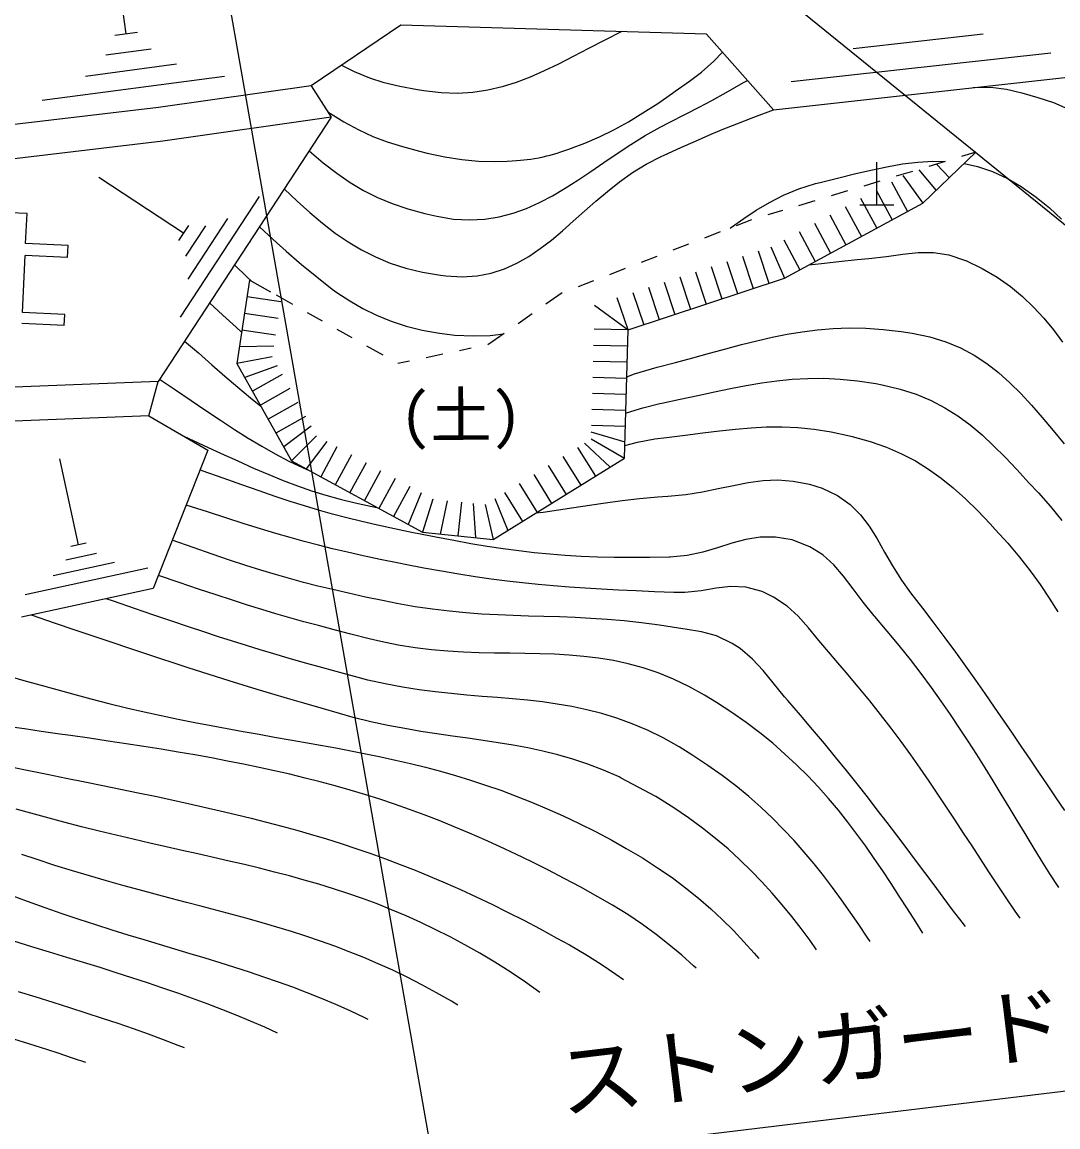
# Model space of a CAD drawing. Units: millimetres, scale not verified. Extents: x 40000 to 680000, y 20000 to 380000.
# Drawn here: x 110078 to 140550, y 236997 to 269505 of the extents above; entities that cross this region are included whole.
import ezdxf
from ezdxf.enums import TextEntityAlignment as Align

# ---------------------------------------------------------------- set-up
doc = ezdxf.new("R2010")
doc.units = ezdxf.units.MM
doc.header["$LTSCALE"] = 1000
doc.layers.add('M-BGD', color=7, linetype='Continuous', lineweight=25)
doc.layers.add('M-STR-STRC', color=7, linetype='Continuous', lineweight=25)
doc.styles.add('ＭＳ ゴシック', font='')
doc.styles.get('ＭＳ ゴシック').set_extended_font_data('MS Gothic')

msp = doc.modelspace()

# ---------------------------------------------------------------- linework, layer by layer
at = {"layer": 'M-BGD'}
for p, q in [((113140, 269158), (112643, 272910)), ((113475, 269202), (112805, 269114)), ((121216, 269417), (118581, 267632)), ((130210, 269152), (121216, 269417)), ((132186, 266928), (130210, 269152)), ((138349, 269145), (134527, 268723)), ((113880, 268711), (112540, 268534)), ((140345, 268591), (132700, 267748)), ((114621, 268263), (111941, 267909)), ((116032, 267905), (110672, 267196)), ((132186, 266928), (141838, 267993)), ((118581, 267632), (114092, 266994)), ((118581, 267632), (119174, 266706)), ((114092, 266994), (105932, 266030)), ((119174, 266706), (114078, 258933)), ((119174, 266706), (114221, 266002)), ((114221, 266002), (105963, 265027)), ((136581, 264173), (138138, 265675)), ((138138, 265675), (137710, 265546)), ((135228, 264129), (135221, 265379)), ((137231, 265402), (136752, 265257)), ((136974, 265324), (137359, 264924)), ((136273, 265113), (135795, 264969)), ((135985, 264988), (136581, 264173)), ((136455, 265161), (136970, 264549)), ((114825, 263299), (112338, 264930)), ((135316, 264824), (134837, 264680)), ((135653, 264809), (136128, 263929)), ((117056, 264377), (114727, 260824)), ((134359, 264536), (133880, 264392)), ((134747, 264320), (135222, 263440)), ((135200, 264564), (135675, 263684)), ((132505, 261974), (136581, 264173)), ((133401, 264247), (132922, 264103)), ((134294, 264076), (134769, 263196)), ((134728, 264126), (135728, 264131)), ((110223, 263872), (109724, 263895)), ((110182, 262989), (110223, 263872)), ((116118, 263722), (114954, 261945)), ((131536, 263686), (131085, 263512)), ((132444, 263959), (132015, 263830)), ((133841, 263831), (134316, 262951)), ((114971, 263521), (114680, 263077)), ((115472, 263510), (114889, 262622)), ((130619, 263332), (130152, 263152)), ((132936, 263342), (133411, 262462)), ((133388, 263587), (133863, 262707)), ((132483, 263098), (132958, 262218)), ((111430, 262930), (110182, 262989)), ((111414, 262576), (111430, 262930)), ((129686, 262972), (129220, 262792)), ((131730, 262770), (132045, 261821)), ((132107, 262895), (132505, 261974)), ((110086, 260956), (110165, 262634)), ((111414, 262576), (110165, 262634)), ((128753, 262612), (128287, 262432)), ((130810, 262465), (131124, 261516)), ((131270, 262617), (131585, 261668)), ((127820, 262252), (127354, 262072)), ((129889, 262159), (130204, 261210)), ((130349, 262312), (130664, 261363)), ((116773, 261911), (116397, 259462)), ((117400, 261559), (116773, 261911)), ((126887, 261892), (126436, 261718)), ((127904, 260447), (132505, 261974)), ((128509, 261702), (128824, 260752)), ((128969, 261854), (129284, 260905)), ((129429, 262007), (129744, 261058)), ((117686, 261270), (116698, 261421)), ((118043, 261197), (117565, 261466)), ((125970, 261538), (125489, 261203)), ((127904, 260447), (127589, 261396)), ((128049, 261549), (128364, 260600)), ((126922, 261175), (127904, 260447)), ((111335, 260897), (110086, 260956)), ((111320, 260577), (111335, 260897)), ((117611, 260780), (116622, 260932)), ((118915, 260707), (118479, 260952)), ((125079, 260917), (124669, 260631)), ((111320, 260577), (110071, 260635)), ((117536, 260290), (116547, 260442)), ((119786, 260216), (119350, 260461)), ((127904, 260447), (126904, 260473)), ((127805, 256674), (127904, 260447)), ((124259, 260345), (123779, 260010)), ((117487, 259971), (116472, 259952)), ((120700, 259703), (120222, 259971)), ((123289, 259908), (122947, 259836)), ((126892, 260002), (127891, 259975)), ((117438, 259651), (116397, 259462)), ((116397, 259462), (118006, 256593)), ((121478, 259529), (121136, 259457)), ((122457, 259734), (121968, 259631)), ((126879, 259530), (127879, 259504)), ((117583, 259391), (116627, 259052)), ((117729, 259131), (116857, 258642)), ((114078, 258933), (107503, 258674)), ((113807, 257921), (114078, 258933)), ((126867, 259058), (127866, 259032)), ((117959, 258722), (117087, 258233)), ((126854, 258587), (127854, 258561)), ((118189, 258312), (117317, 257823)), ((113807, 257921), (107467, 257672)), ((113807, 257921), (115542, 256910)), ((118419, 257902), (117546, 257413)), ((126842, 258115), (127842, 258089)), ((118578, 257618), (117776, 257003)), ((126830, 257643), (127829, 257617)), ((118737, 257333), (118006, 256593)), ((119039, 257169), (118434, 256360)), ((126819, 257240), (127805, 256674)), ((127817, 257146), (126824, 257442)), ((115542, 256910), (113939, 252841)), ((119341, 257004), (118863, 256126)), ((126419, 256991), (126945, 256141)), ((126619, 257116), (127375, 256408)), ((111738, 254128), (111190, 256652)), ((118006, 256593), (121861, 254493)), ((119769, 256771), (119291, 255893)), ((120198, 256538), (119719, 255660)), ((123938, 254278), (127805, 256674)), ((125989, 256725), (126516, 255875)), ((120626, 256304), (120148, 255426)), ((125130, 256193), (125657, 255343)), ((125559, 256459), (126086, 255609)), ((121054, 256071), (120576, 255193)), ((124700, 255926), (125227, 255076)), ((121483, 255837), (121004, 254959)), ((121823, 255652), (121432, 254726)), ((124271, 255660), (124797, 254810)), ((122163, 255467), (121861, 254493)), ((122583, 255423), (122380, 254439)), ((123002, 255380), (122899, 254385)), ((123352, 255344), (123419, 254331)), ((123702, 255308), (123938, 254278)), ((123986, 255484), (124368, 254544)), ((121861, 254493), (123938, 254278)), ((111964, 254177), (111513, 254079)), ((112796, 253602), (110993, 253211)), ((112267, 253865), (111366, 253669)), ((113776, 253438), (110170, 252654)), ((113939, 252841), (110060, 251998))]:
    msp.add_line(p, q, dxfattribs=at)
for points in [[(127725, 269226), (127219, 268972), (126743, 268726), (126290, 268491), (125856, 268270), (125436, 268067), (125023, 267885), (124612, 267727), (124198, 267597), (123776, 267498), (123340, 267434), (122884, 267407), (122404, 267422), (121893, 267481), (121708, 267513), (121187, 267613), (120734, 267718), (120305, 267852), (119853, 268040), (119469, 268233)], [(126192, 265776), (126209, 265781), (126637, 265941), (127063, 266128), (127488, 266339), (127914, 266574), (128343, 266833), (128777, 267114), (129216, 267416), (129291, 267469), (129712, 267766), (130069, 268033), (130427, 268351), (130685, 268618)], [(118526, 265717), (118940, 265366), (119338, 265057), (119731, 264786), (120126, 264550), (120534, 264344), (120964, 264165), (121425, 264008), (121927, 263871), (122277, 263791), (122773, 263710), (123242, 263683), (123688, 263705), (124114, 263772), (124523, 263878), (124919, 264021), (125304, 264194), (125682, 264395), (126057, 264617), (126432, 264857), (126809, 265111), (127192, 265373), (127585, 265639), (127990, 265904), (128411, 266165), (128851, 266417), (129130, 266564), (129597, 266800), (129992, 267002), (130370, 267201), (130788, 267430), (131301, 267723), (131419, 267791)], [(138057, 267576), (138579, 267586), (139036, 267528), (139492, 267419), (139958, 267289), (140424, 267138), (140847, 266954)], [(117792, 264598), (118171, 264237), (118543, 263899), (118915, 263586), (119289, 263298), (119671, 263036), (120066, 262801), (120478, 262594), (120911, 262415), (121370, 262266), (121861, 262147), (122386, 262058), (122545, 262039), (123023, 262012), (123468, 262041), (123882, 262121), (124270, 262246), (124637, 262411), (124987, 262610), (125323, 262839), (125650, 263091), (125972, 263362), (126294, 263646), (126619, 263938), (126952, 264232), (127296, 264523), (127656, 264806), (128037, 265075), (128442, 265325), (128875, 265550), (128970, 265594), (129460, 265815), (129885, 266004), (130278, 266175), (130673, 266341), (131104, 266515), (131604, 266709), (132186, 266928)], [(119070, 266869), (119546, 266569), (119981, 266330), (120398, 266138), (120820, 265980), (121269, 265841), (121767, 265708), (121993, 265652), (122513, 265539), (123017, 265460), (123505, 265414), (123980, 265400), (124350, 265413)], [(130909, 263444), (130945, 263469), (131307, 263724), (131675, 263969), (132061, 264200), (132474, 264411), (132924, 264597), (133423, 264753), (133554, 264787), (134067, 264914), (134564, 265037), (135046, 265151), (135516, 265251), (135975, 265331), (136426, 265386), (136870, 265411), (137236, 265403)], [(137791, 265340), (138184, 265253), (138623, 265105), (139065, 264900), (139466, 264664), (139907, 264356), (140301, 264038), (140654, 263708)], [(117058, 263479), (117460, 263111), (117848, 262760), (118225, 262427), (118294, 262370), (119199, 261651), (119338, 261550), (119716, 261302), (120105, 261077), (120508, 260877), (120931, 260703), (121377, 260557), (121851, 260438), (122356, 260349), (122811, 260297), (123345, 260271), (123846, 260287), (124241, 260333)], [(133226, 262363), (133596, 262406), (134108, 262461), (134649, 262515), (134985, 262547), (135509, 262610), (135989, 262678), (136442, 262726), (136887, 262728), (137343, 262659), (137828, 262493), (137842, 262487), (138324, 262252), (138759, 261997), (139152, 261723), (139509, 261431), (139836, 261120), (140137, 260792), (140419, 260446), (140687, 260083)], [(116324, 262359), (116700, 261998), (116814, 261888)], [(115590, 261240), (115987, 260879), (116372, 260527), (116537, 260377)], [(127867, 259066), (128095, 259151), (128594, 259306), (128759, 259350), (129298, 259490), (129811, 259628), (130304, 259764), (130779, 259894), (131241, 260017), (131694, 260130), (132140, 260233), (132584, 260322), (133029, 260395), (133480, 260452), (133939, 260489), (134411, 260504), (134899, 260496), (135407, 260463), (135938, 260403), (136266, 260353), (136781, 260245), (137252, 260100), (137685, 259920), (138084, 259707), (138456, 259464), (138805, 259193), (139138, 258895), (139459, 258574), (139773, 258231), (140087, 257869), (140406, 257489), (140734, 257095)], [(114856, 260120), (115263, 259769), (115657, 259425), (116043, 259090), (116422, 258764), (116796, 258451), (117104, 258201)], [(114122, 259001), (114596, 258681), (115050, 258372), (115487, 258076), (115911, 257792), (116324, 257521), (116729, 257265), (117128, 257024), (117525, 256798), (117923, 256589), (118323, 256397), (118528, 256309)], [(127839, 257997), (127863, 258006), (128335, 258159), (128842, 258284), (128896, 258295), (129441, 258406), (129957, 258516), (130449, 258621), (130923, 258720), (131384, 258810), (131836, 258887), (132285, 258950), (132736, 258995), (133193, 259021), (133662, 259023), (134148, 259000), (134656, 258949), (135190, 258868), (135382, 258832), (135905, 258709), (136382, 258555), (136821, 258371), (137228, 258158), (137609, 257918), (137970, 257651), (138318, 257358), (138658, 257041), (138997, 256700), (139341, 256337), (139697, 255953), (139975, 255653), (140335, 255248), (140668, 254844)], [(127814, 257049), (128187, 257142), (128695, 257239), (129036, 257285), (129587, 257352), (130104, 257418), (130595, 257478), (131066, 257530), (131525, 257569), (131979, 257591), (132434, 257594), (132898, 257573), (133379, 257524), (133883, 257445), (134417, 257330), (134499, 257310), (135023, 257163), (135503, 256996), (135945, 256806), (136356, 256593), (136743, 256354), (137113, 256089), (137473, 255797), (137829, 255475), (138190, 255122), (138561, 254737), (138709, 254579), (139076, 254171), (139416, 253765), (139732, 253360), (140025, 252956), (140298, 252553), (140552, 252151)], [(114840, 257319), (115404, 257057), (115930, 256815), (116423, 256591), (116888, 256384), (117333, 256194), (117761, 256019), (118180, 255860), (118595, 255715), (119012, 255583), (119436, 255463), (119872, 255356), (120328, 255259), (120516, 255225)], [(140573, 244039), (140317, 244441), (140068, 244839), (139824, 245234), (139586, 245626), (139350, 246016), (139116, 246404), (138881, 246791), (138646, 247178), (138407, 247565), (138164, 247953), (137914, 248343), (137658, 248734), (137392, 249129), (137117, 249527), (136829, 249928), (136528, 250335), (136213, 250746), (135881, 251164), (135531, 251588), (135162, 252019), (135148, 252035), (134818, 252440), (134525, 252830), (134245, 253197), (133956, 253532), (133632, 253825), (133250, 254068), (132786, 254252), (132732, 254267), (132243, 254354), (131793, 254352), (131368, 254283), (130954, 254171), (130539, 254040), (130108, 253912), (129648, 253811), (129146, 253761), (129115, 253761), (128548, 253750), (128009, 253747), (127496, 253751), (127002, 253763), (126525, 253783), (126059, 253810), (125601, 253846), (125146, 253890), (124691, 253943), (124230, 254005), (123760, 254076), (123276, 254157), (122775, 254247), (122251, 254347), (121701, 254457), (121583, 254481), (121036, 254595), (120535, 254705), (120069, 254813), (119631, 254921), (119210, 255031), (118798, 255147), (118385, 255270), (117962, 255403), (117520, 255549), (117051, 255709), (116543, 255887), (115989, 256085), (115380, 256305), (115313, 256329)], [(125206, 255063), (125407, 255089), (125855, 255152), (126306, 255221), (126766, 255291), (127239, 255361), (127730, 255426), (128243, 255485), (128784, 255534), (129079, 255554), (129604, 255606), (130095, 255685), (130559, 255778), (131005, 255872), (131441, 255954), (131875, 256012), (132314, 256032), (132766, 256002), (133240, 255908), (133615, 255789), (134066, 255577), (134434, 255315), (134739, 255011), (134998, 254670), (135230, 254301), (135453, 253909), (135685, 253501), (135945, 253084), (136211, 252715), (136563, 252261), (136899, 251819), (137222, 251387), (137533, 250964), (137832, 250550), (138122, 250144), (138402, 249745), (138676, 249351), (138943, 248963), (139205, 248578), (139464, 248197), (139720, 247817), (139975, 247439), (140230, 247061), (140487, 246683), (140746, 246303)], [(139439, 243138), (139297, 243343), (139033, 243733), (138775, 244119), (138521, 244503), (138271, 244884), (138023, 245265), (137776, 245644), (137527, 246024), (137277, 246404), (137022, 246785), (136762, 247168), (136496, 247553), (136222, 247941), (135938, 248333), (135643, 248729), (135336, 249129), (135015, 249535), (134679, 249947), (134326, 250366), (133955, 250791), (133857, 250902), (133515, 251306), (133211, 251680), (132912, 252021), (132582, 252324), (132186, 252587), (131848, 252746), (131370, 252876), (130927, 252894), (130495, 252845), (130052, 252772), (129575, 252720), (129252, 252719), (128683, 252743), (128142, 252768), (127624, 252793), (127126, 252820), (126644, 252849), (126174, 252881), (125713, 252917), (125257, 252957), (124802, 253004), (124345, 253056), (123882, 253116), (123409, 253183), (122922, 253259), (122418, 253345), (121893, 253441), (121343, 253548), (121163, 253584), (120616, 253697), (120116, 253804), (119651, 253908), (119214, 254010), (118794, 254113), (118381, 254221), (117967, 254335), (117541, 254458), (117094, 254592), (116616, 254741), (116097, 254906), (115529, 255090), (114906, 255295)], [(137831, 242889), (137733, 243017), (137454, 243387), (137179, 243754), (136906, 244119), (136633, 244485), (136360, 244850), (136085, 245217), (135807, 245585), (135525, 245956), (135238, 246331), (134944, 246709), (134643, 247093), (134332, 247482), (134011, 247879), (133679, 248282), (133335, 248694), (132976, 249114), (132603, 249545), (132507, 249654), (132170, 250060), (131875, 250427), (131570, 250761), (131199, 251071), (130964, 251224), (130503, 251446), (130063, 251565), (129580, 251645), (129390, 251676), (128834, 251764), (128302, 251833), (127789, 251888), (127294, 251929), (126814, 251960), (126345, 251983), (125884, 252001), (125429, 252015), (124977, 252029), (124525, 252044), (124069, 252063), (123607, 252088), (123136, 252123), (122654, 252168), (122156, 252227), (121641, 252303), (121105, 252397), (120728, 252472), (120182, 252588), (119680, 252698), (119215, 252805), (118777, 252911), (118356, 253019), (117943, 253131), (117529, 253250), (117104, 253379), (116658, 253520), (116184, 253677), (115670, 253851), (115109, 254045), (114498, 254260)], [(136580, 242696), (136367, 243031), (136125, 243412), (135884, 243790), (135641, 244163), (135397, 244532), (135148, 244898), (134895, 245258), (134635, 245614), (134367, 245966), (134091, 246313), (133803, 246655), (133504, 246991), (133191, 247323), (132863, 247649), (132520, 247969), (132159, 248284), (131779, 248593), (131378, 248896), (130956, 249193), (130511, 249483), (130155, 249701), (129693, 249957), (129239, 250173), (128791, 250355), (128348, 250503), (127909, 250623), (127473, 250718), (127039, 250789), (126607, 250842), (126175, 250879), (125742, 250903), (125307, 250918), (124869, 250927), (124427, 250933), (123980, 250940), (123527, 250950), (123068, 250968), (122600, 250996), (122123, 251038), (121637, 251097), (121139, 251176), (120630, 251279), (120293, 251359), (119752, 251498), (119257, 251626), (118799, 251746), (118368, 251863), (117953, 251979), (117546, 252096), (117135, 252219), (116713, 252350), (116267, 252492), (115790, 252648), (115271, 252822), (114699, 253016), (114090, 253225)], [(135024, 242455), (134939, 242582), (134689, 242953), (134437, 243320), (134181, 243681), (133920, 244039), (133651, 244391), (133375, 244739), (133088, 245082), (132790, 245420), (132479, 245752), (132153, 246079), (131812, 246401), (131453, 246718), (131075, 247029), (130677, 247334), (130256, 247633), (129813, 247926), (129407, 248176), (128937, 248440), (128476, 248666), (128022, 248860), (127574, 249023), (127131, 249159), (126692, 249272), (126255, 249364), (125819, 249439), (125383, 249500), (124946, 249549), (124507, 249591), (124064, 249629), (123616, 249665), (123163, 249702), (122702, 249745), (122233, 249796), (121755, 249858), (121265, 249935), (120764, 250030), (120250, 250145), (119857, 250247), (119316, 250396), (118815, 250535), (118348, 250666), (117908, 250793), (117488, 250916), (117079, 251038), (116676, 251161), (116271, 251288), (115856, 251420), (115424, 251561), (114969, 251712), (114483, 251876), (113958, 252054), (113388, 252250), (112765, 252465), (112549, 252539)], [(133451, 242211), (133258, 242479), (132993, 242834), (132720, 243185), (132440, 243530), (132149, 243870), (131845, 244204), (131529, 244533), (131197, 244856), (130849, 245174), (130482, 245486), (130095, 245791), (129686, 246091), (129254, 246385), (128797, 246672), (128717, 246719), (127703, 247262), (127639, 247293), (127179, 247494), (126726, 247668), (126279, 247817), (125837, 247944), (125397, 248053), (124960, 248147), (124522, 248229), (124083, 248301), (123640, 248368), (123194, 248431), (122741, 248495), (122281, 248561), (121812, 248634), (121333, 248716), (120842, 248810), (120337, 248920), (119818, 249048), (119416, 249159), (118872, 249316), (118363, 249464), (117884, 249605), (117430, 249740), (116996, 249870), (116578, 249998), (116171, 250123), (115770, 250249), (115370, 250376), (114966, 250506), (114554, 250640), (114129, 250780), (113686, 250927), (113220, 251082), (112727, 251248), (112201, 251426), (111638, 251617), (111034, 251822), (110382, 252043), (110337, 252058)], [(109697, 250255), (110134, 250133), (110599, 250004), (111102, 249864), (111557, 249738), (112099, 249591), (112631, 249454), (113154, 249327), (113667, 249209), (114172, 249098), (114669, 248994), (115158, 248897), (115640, 248804), (116115, 248716), (116585, 248631), (117049, 248549), (117508, 248469), (117963, 248390), (118413, 248311), (118861, 248231), (119305, 248149), (119748, 248065), (120188, 247978), (120628, 247886), (121066, 247790), (121505, 247687), (121943, 247578), (122383, 247461), (122824, 247336), (123267, 247202), (123712, 247057), (124161, 246901), (124612, 246733), (125068, 246553), (125529, 246359), (125994, 246151), (126466, 245927), (126943, 245687), (127427, 245430), (127854, 245193), (128328, 244912), (128775, 244624), (129198, 244331), (129597, 244032), (129976, 243727), (130335, 243415), (130676, 243098), (131002, 242775), (131314, 242446), (131613, 242111), (131751, 241949)], [(129909, 241664), (129830, 241739), (129483, 242052), (129118, 242358), (128733, 242658), (128327, 242953), (127898, 243242), (127443, 243525), (127016, 243771), (126517, 244046), (126026, 244309), (125545, 244559), (125070, 244798), (124603, 245025), (124143, 245242), (123687, 245448), (123237, 245644), (122791, 245831), (122348, 246009), (121908, 246178), (121471, 246338), (121034, 246491), (120598, 246636), (120163, 246774), (119726, 246905), (119288, 247030), (118848, 247149), (118405, 247262), (117958, 247371), (117508, 247475), (117052, 247575), (116590, 247671), (116122, 247763), (115647, 247853), (115164, 247940), (114673, 248024), (114172, 248108), (113662, 248189), (113141, 248270), (112608, 248350), (112064, 248431), (111507, 248511), (111185, 248557), (110639, 248635), (110148, 248707), (109696, 248772)], [(109793, 247586), (110277, 247486), (110814, 247376), (111374, 247262), (111921, 247151), (112455, 247042), (112978, 246935), (113489, 246829), (113990, 246724), (114481, 246620), (114964, 246514), (115438, 246408), (115905, 246301), (116366, 246192), (116820, 246081), (117270, 245966), (117715, 245848), (118156, 245727), (118594, 245601), (119030, 245469), (119465, 245333), (119899, 245190), (120333, 245041), (120767, 244885), (121204, 244721), (121642, 244549), (122084, 244369), (122529, 244179), (122979, 243980), (123434, 243771), (123895, 243551), (124362, 243320), (124837, 243077), (125321, 242822), (125813, 242554), (126179, 242350), (126661, 242068), (127116, 241783), (127546, 241493), (127769, 241333)], [(125308, 240952), (124884, 241252), (124432, 241555), (123985, 241840), (123542, 242107), (123103, 242357), (122667, 242591), (122234, 242810), (121804, 243016), (121375, 243208), (120947, 243387), (120520, 243556), (120093, 243714), (119665, 243863), (119237, 244003), (118807, 244135), (118375, 244261), (117941, 244381), (117503, 244496), (117063, 244607), (116617, 244714), (116168, 244820), (115713, 244925), (115253, 245029), (114786, 245134), (114313, 245241), (113832, 245349), (113344, 245462), (112847, 245578), (112341, 245700), (111826, 245828), (111302, 245963), (110766, 246106), (110442, 246195), (109908, 246345)], [(122897, 240579), (122711, 240692), (122274, 240943), (121840, 241178), (121409, 241398), (120981, 241604), (120554, 241798), (120128, 241979), (119703, 242149), (119278, 242310), (118853, 242462), (118427, 242606), (117999, 242743), (117569, 242874), (117137, 243001), (116702, 243125), (116263, 243245), (115820, 243364), (115372, 243483), (114919, 243601), (114461, 243722), (113996, 243845), (113524, 243971), (113045, 244102), (112559, 244239), (112063, 244382), (111559, 244533), (111046, 244693), (110522, 244863), (110071, 245015)], [(109699, 243834), (110227, 243637), (110745, 243452), (111252, 243276), (111750, 243110), (112238, 242951), (112719, 242799), (113191, 242653), (113656, 242511), (114114, 242373), (114566, 242237), (115013, 242103), (115454, 241969), (115892, 241835), (116325, 241699), (116755, 241560), (117182, 241417), (117608, 241269), (118031, 241115), (118454, 240954), (118877, 240786), (119299, 240607), (119723, 240419), (120147, 240219), (120248, 240169)], [(117591, 239758), (117216, 239928), (116797, 240108), (116377, 240283), (115954, 240451), (115527, 240615), (115096, 240774), (114659, 240930), (114217, 241083), (113768, 241235), (113311, 241385), (112845, 241534), (112371, 241684), (111887, 241834), (111392, 241986), (110885, 242141), (110366, 242298), (109834, 242460)], [(109961, 240981), (110479, 240822), (110984, 240666), (111477, 240510), (111958, 240356), (112430, 240201), (112892, 240046), (113345, 239889), (113791, 239731), (114230, 239570), (114662, 239405), (114844, 239334)], [(111958, 238887), (111589, 239013), (111112, 239173), (110622, 239331), (110120, 239491), (109605, 239651)]]:
    msp.add_lwpolyline(points, dxfattribs=at)
msp.add_open_spline([(124350, 265413), (124781, 265438), (124919, 265446), (125277, 265515), (125642, 265586), (125775, 265633), (126192, 265776)], degree=3, knots=[0, 0, 0, 0, 1, 1, 1, 2, 2, 2, 2], dxfattribs=at)
at = {"layer": 'M-STR-STRC'}
for p, q in [((116926, 282871), (159022, 248733)), ((114079, 281967), (123782, 226784)), ((97202, 232795), (170202, 241615))]:
    msp.add_line(p, q, dxfattribs=at)

# ---------------------------------------------------------------- texts
at = {"layer": 'M-BGD', "style": 'ＭＳ ゴシック'}
msp.add_text('(土)', height=1320, rotation=0.315, dxfattribs=at).set_placement((122994, 256880), align=Align.BOTTOM_CENTER)
at = {"layer": 'M-STR-STRC', "style": 'ＭＳ ゴシック'}
msp.add_text('ストンガード', height=1833, rotation=6.889, dxfattribs=at).set_placement((133467, 237748), align=Align.BOTTOM_CENTER)

doc.saveas('drawing.dxf')
